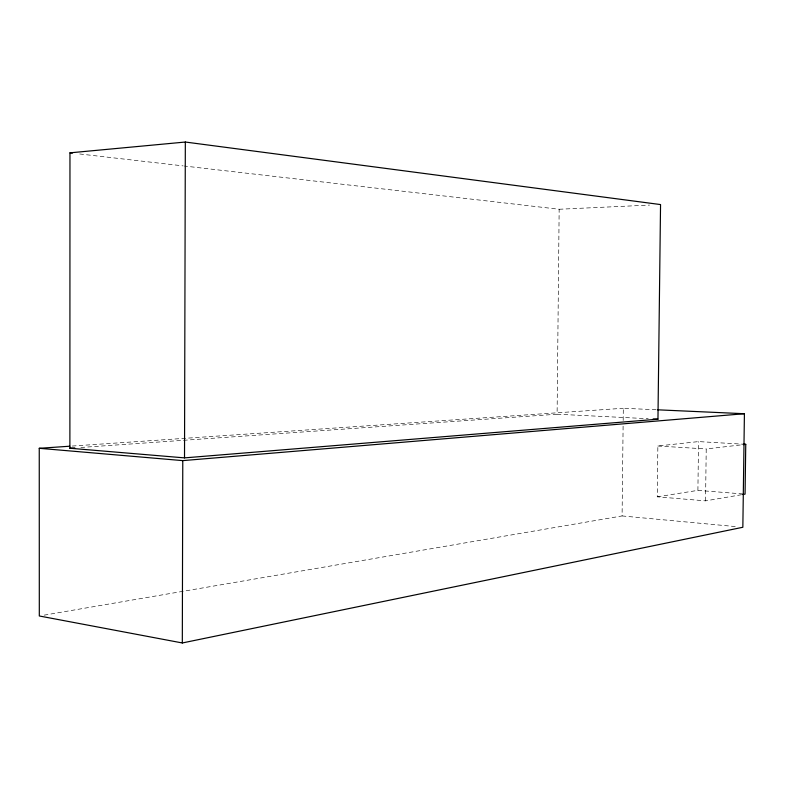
<?xml version="1.0" encoding="UTF-8"?>
<svg xmlns="http://www.w3.org/2000/svg" width="785" height="785" viewBox="0 0 785 785"><rect width="100%" height="100%" fill="white"/><g stroke="black" fill="none" stroke-linecap="round" stroke-linejoin="round"><path stroke-width="0.59" stroke-dasharray="3.92 2.94" d="M80.875 447.47L557.095 414.215L559.155 209.252L184.347 166.027M44.137 615.155L622.083 515.941L623.113 425.401M623.172 420.505L623.31 408.269L656.338 409.76M741.472 494.727L705.548 500.869L657.251 496.817L657.859 445.998L698.532 441.592L743.326 444.202M657.251 496.817L697.904 490.37L698.532 441.592M705.548 500.869L706.225 448.961L743.356 444.624M72.24 446.047L623.31 408.269M559.155 209.252L649.558 205.081M557.095 414.215L648.233 418.709M657.859 445.998L706.225 448.961M697.904 490.37L743.846 494.02M622.083 515.941L737.959 526.813M79.697 153.968L183.131 165.89"/><path stroke-width="1.18" d="M69.885 448.235L69.963 152.839L185.329 142.036L660.548 204.571L657.958 419.18L184.514 457.881L69.885 448.235L74.771 447.892M182.316 642.964L182.777 460.618L744.415 413.724L742.845 527.265L182.316 642.964L39.309 615.98L39.25 448.304L69.796 446.214M184.514 457.881L185.329 142.036M743.326 444.202L745.75 444.339L745.063 494.118L742.669 494.53M743.356 444.624L745.75 444.339M657.555 409.809L744.415 413.724M653.091 418.945L657.958 419.18M39.25 448.304L182.777 460.618M69.963 152.839L72.397 153.124"/></g></svg>
